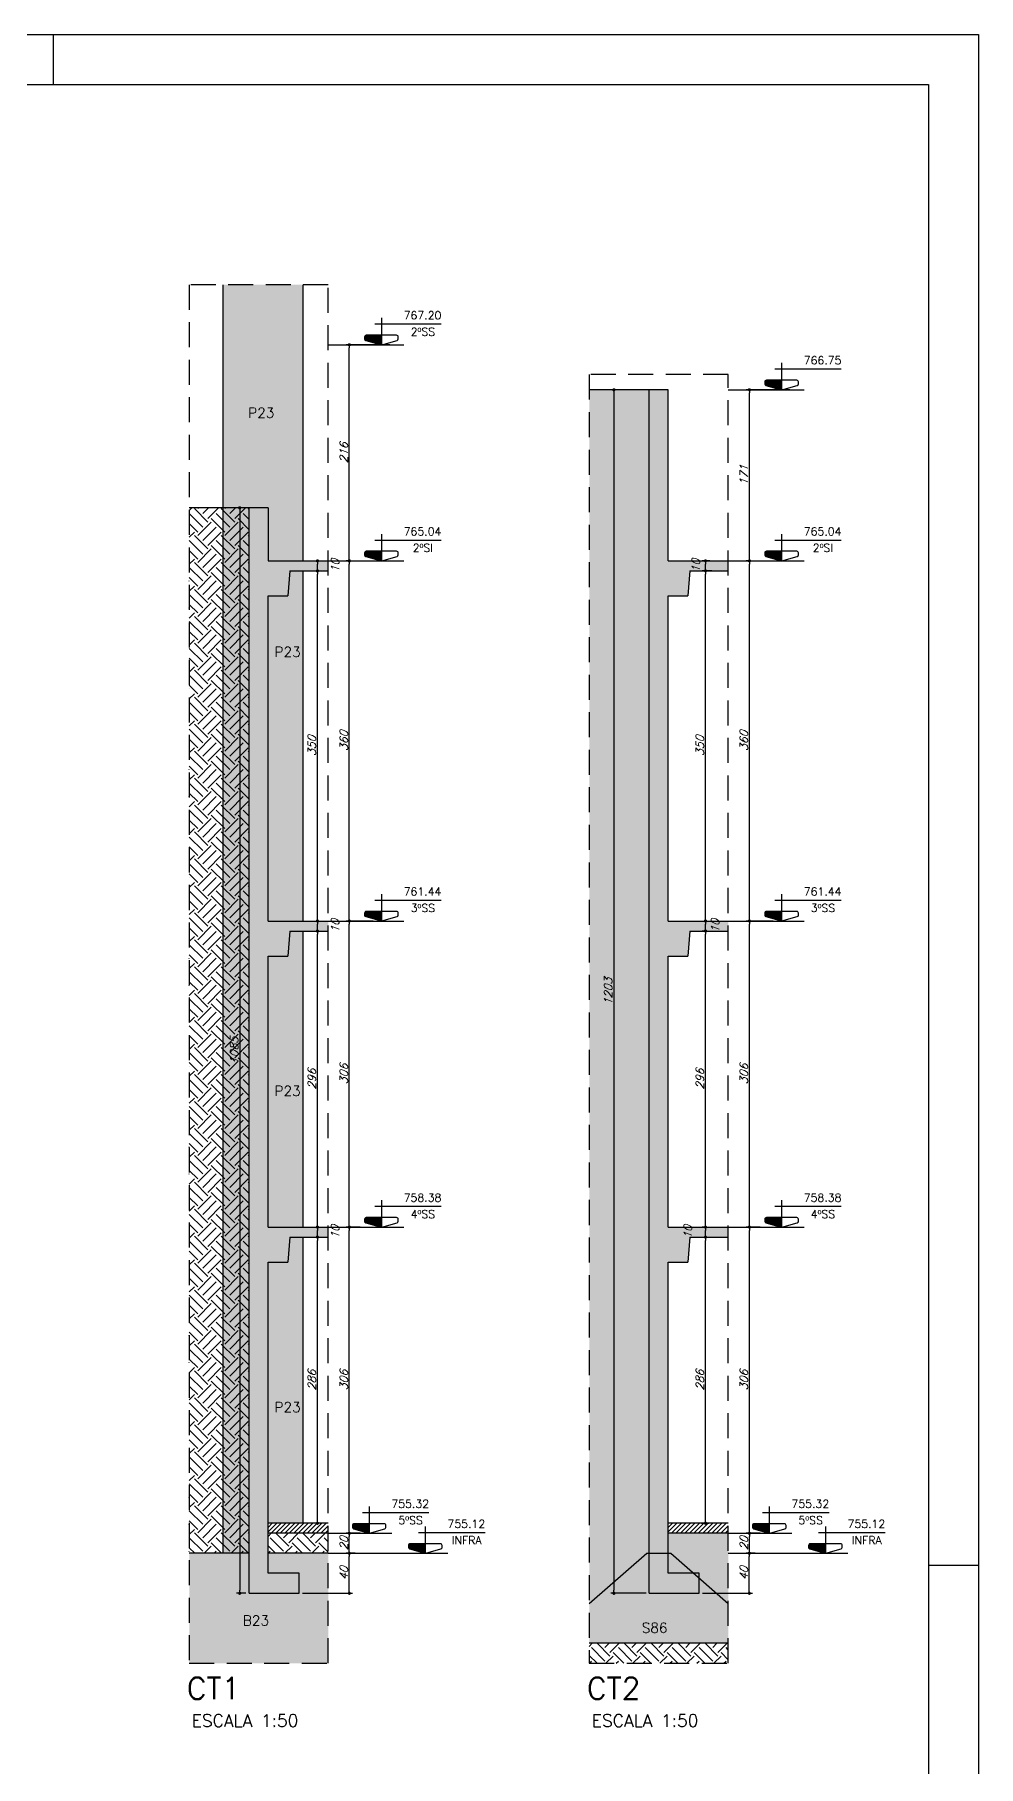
# Model space of a CAD drawing. Header units: millimetres. Extents: x 0 to 8720, y 0 to 4500.
# Drawn here: x 7776 to 8720, y 2769 to 4500 of the extents above; entities that cross this region are included whole.
import ezdxf
from ezdxf.enums import TextEntityAlignment as Align

# ---------------------------------------------------------------- set-up
doc = ezdxf.new("R2010")
doc.units = ezdxf.units.MM
doc.header["$LTSCALE"] = 50
doc.linetypes.add('DASHED', pattern=[0.75, 0.5, -0.25])
for name, color, linetype in [('AR-TEXTO_REGUA 120_1-200', 4, 'Continuous'), ('F-AUX-RED', 1, 'Continuous'), ('F-CORTE', 4, 'Continuous'), ('F-COTAS', 106, 'Continuous'), ('F-EIXOS-DET', 1, 'Continuous'), ('F-MARGEM', 1, 'Continuous'), ('F-NÍVEL-VISTA', 2, 'Continuous'), ('F-SOLIDO-CORTE', 71, 'Continuous'), ('F-TEXTO', 6, 'Continuous'), ('F-TEXTO-YELLOW', 2, 'Continuous'), ('F-VISTA', 2, 'Continuous'), ('F-VISTA SÓLIDO', 254, 'Continuous')]:
    doc.layers.add(name, color=color, linetype=linetype)
doc.styles.add('CP-TEXT-INCL', font='simplex.shx', dxfattribs={"oblique": 20})
doc.styles.add('MCP', font='simplex.shx')
doc.styles.add('REGUA-120-esc1_200', font='simplex.shx', dxfattribs={"height": 0.6})
doc.styles.add('ROMANS', font='simplex.shx')
doc.dimstyles.new('CP-COTAS-50', dxfattribs={"dimscale": 0.64, "dimtxt": 12.5, "dimasz": 5, "dimexe": 5, "dimexo": 5, "dimgap": 2.5, "dimtad": 1, "dimdec": 1, "dimdsep": 46, "dimtxsty": 'CP-TEXT-INCL', "dimblk1": 'DOT', "dimblk2": 'DOT', "dimsah": 1, "dimcen": 9, "dimclrd": 256, "dimclre": 256, "dimclrt": 256, "dimadec": 0, "dimazin": 0, "dimtfac": 1, "dimtdec": 1, "dimtmove": 2, "dimatfit": 3, "dimldrblk": 'DOT', "dimfxl": 5, "dimtolj": 1, "dimarcsym": 0})

# ---------------------------------------------------------------- blocks, each defined once
blk = doc.blocks.new('A0-3L_900')
at = {"layer": 'F-MARGEM', "color": 2}
for p, q in [((155.9, 90), (155.9, 89)), ((173.4, 59.4), (174.4, 59.4))]:
    blk.add_line(p, q, dxfattribs=at)
blk.add_lwpolyline([(0, 0), (0, 90), (174.4, 90), (174.4, 0)], close=True, dxfattribs=at)
at = {"layer": 'F-MARGEM', "color": 7}
blk.add_lwpolyline([(2.5, 89), (173.4, 89), (173.4, 1), (2.5, 1)], close=True, dxfattribs=at)
blk = doc.blocks.new('Nível - Vista')
at = {"layer": 'F-NÍVEL-VISTA'}
blk.add_hatch(color=71, dxfattribs=at).paths.add_polyline_path([(0, 0.238), (-0.38, 0.238, 0.414214), (-0.42, 0.198), (-0.42, 0.148, 0.331206), (-0.391, 0.11), (-0.011, 0.002, 0.072993), (0, 0)])
at = {"layer": 'F-NÍVEL-VISTA', "color": 2}
for p, q in [((-0.168, 0.521), (1.493, 0.521)), ((0, 0.67), (0, 0))]:
    blk.add_line(p, q, dxfattribs=at)
blk.add_lwpolyline([(-0.011, 0.002, 0.146769), (0.011, 0.002), (0.391, 0.11, 0.331206), (0.42, 0.148), (0.42, 0.198, 0.414214), (0.38, 0.238), (-0.38, 0.238, 0.414214), (-0.42, 0.198), (-0.42, 0.148, 0.331206), (-0.391, 0.11), (-0.011, 0.002, 0.146769), (0.011, 0.002)], format="xyb", dxfattribs=at)
at = {"layer": 'F-TEXTO', "color": 3, "style": 'MCP'}
for tag, p in [('NÍVEL', (1.026, 0.636)), ('NÍVEL_DETALHE', (1.02, 0.186))]:
    blk.add_attdef(tag, text='', height=0.2, dxfattribs=at).set_placement(p, align=Align.CENTER)
blk = doc.blocks.new('_DOT')
at = {"color": 0, "linetype": 'ByBlock'}
blk.add_line((-0.5, 0), (-1, 0), dxfattribs=at)
at = {"color": 0, "linetype": 'ByBlock', "const_width": 0.5}
blk.add_lwpolyline([(-0.25, 0, 1), (0.25, 0, 1)], format="xyb", close=True, dxfattribs=at)
blk = doc.blocks.new('*D199')
at = {"layer": 'F-COTAS', "lineweight": -2, "transparency": 16777216}
for p, q in [((8114.9, 3614), (8087.9, 3614)), ((8091.1, 3311.2), (8091.1, 3610.8)), ((8102, 3308), (8087.9, 3308))]:
    blk.add_line(p, q, dxfattribs=at)
at = {"layer": 'F-COTAS', "lineweight": -2, "transparency": 16777216, "xscale": 3.2, "yscale": 3.2, "zscale": 3.2}
for p, rotation in [((8091.1, 3614), 90), ((8091.1, 3308), 270)]:
    blk.add_blockref('_DOT', p, dxfattribs=dict(at, rotation=rotation))
at = {"layer": 'F-COTAS', "transparency": 16777216, "insert": (8085.5, 3461), "char_height": 8, "attachment_point": 5, "rotation": 90, "style": 'CP-TEXT-INCL'}
blk.add_mtext('\\A1;306', dxfattribs=at)
blk = doc.blocks.new('*D200')
at = {"layer": 'F-COTAS', "lineweight": -2, "transparency": 16777216}
for p, q in [((8089.8, 3974), (8087.9, 3974)), ((8091.1, 3617.2), (8091.1, 3970.8)), ((8114.9, 3614), (8087.9, 3614))]:
    blk.add_line(p, q, dxfattribs=at)
at = {"layer": 'F-COTAS', "lineweight": -2, "transparency": 16777216, "xscale": 3.2, "yscale": 3.2, "zscale": 3.2}
for p, rotation in [((8091.1, 3974), 90), ((8091.1, 3614), 270)]:
    blk.add_blockref('_DOT', p, dxfattribs=dict(at, rotation=rotation))
at = {"layer": 'F-COTAS', "transparency": 16777216, "insert": (8085.5, 3794), "char_height": 8, "attachment_point": 5, "rotation": 90, "style": 'CP-TEXT-INCL'}
blk.add_mtext('\\A1;360', dxfattribs=at)
blk = doc.blocks.new('*D201')
at = {"layer": 'F-COTAS', "lineweight": -2, "transparency": 16777216}
for p, q in [((8131.6, 4190), (8087.9, 4190)), ((8091.1, 3977.2), (8091.1, 4186.8)), ((8089.8, 3974), (8087.9, 3974))]:
    blk.add_line(p, q, dxfattribs=at)
at = {"layer": 'F-COTAS', "lineweight": -2, "transparency": 16777216, "xscale": 3.2, "yscale": 3.2, "zscale": 3.2}
for p, rotation in [((8091.1, 4190), 90), ((8091.1, 3974), 270)]:
    blk.add_blockref('_DOT', p, dxfattribs=dict(at, rotation=rotation))
at = {"layer": 'F-COTAS', "transparency": 16777216, "insert": (8085.5, 4082), "char_height": 8, "attachment_point": 5, "rotation": 90, "style": 'CP-TEXT-INCL'}
blk.add_mtext('\\A1;216', dxfattribs=at)
blk = doc.blocks.new('*D197')
at = {"layer": 'F-COTAS', "lineweight": -2, "transparency": 16777216}
for p, q in [((8102, 3308), (8087.9, 3308)), ((8091.1, 3005.2), (8091.1, 3304.8)), ((8102, 3002), (8087.9, 3002))]:
    blk.add_line(p, q, dxfattribs=at)
at = {"layer": 'F-COTAS', "lineweight": -2, "transparency": 16777216, "xscale": 3.2, "yscale": 3.2, "zscale": 3.2}
for p, rotation in [((8091.1, 3308), 90), ((8091.1, 3002), 270)]:
    blk.add_blockref('_DOT', p, dxfattribs=dict(at, rotation=rotation))
at = {"layer": 'F-COTAS', "transparency": 16777216, "insert": (8085.5, 3155), "char_height": 8, "attachment_point": 5, "rotation": 90, "style": 'CP-TEXT-INCL'}
blk.add_mtext('\\A1;306', dxfattribs=at)
blk = doc.blocks.new('*D198')
at = {"layer": 'F-COTAS', "lineweight": -2, "transparency": 16777216}
for p, q in [((8096.8, 3002), (8087.9, 3002)), ((8091.1, 2985.2), (8091.1, 2998.8)), ((8096.8, 2982), (8087.9, 2982))]:
    blk.add_line(p, q, dxfattribs=at)
at = {"layer": 'F-COTAS', "lineweight": -2, "transparency": 16777216, "xscale": 3.2, "yscale": 3.2, "zscale": 3.2}
for p, rotation in [((8091.1, 3002), 90), ((8091.1, 2982), 270)]:
    blk.add_blockref('_DOT', p, dxfattribs=dict(at, rotation=rotation))
at = {"layer": 'F-COTAS', "transparency": 16777216, "insert": (8085.5, 2992), "char_height": 8, "attachment_point": 5, "rotation": 90, "style": 'CP-TEXT-INCL'}
blk.add_mtext('\\A1;20', dxfattribs=at)
blk = doc.blocks.new('*D202')
at = {"layer": 'F-COTAS', "lineweight": -2, "transparency": 16777216}
for p, q in [((8514.9, 3614), (8487.9, 3614)), ((8491.1, 3311.2), (8491.1, 3610.8)), ((8502, 3308), (8487.9, 3308))]:
    blk.add_line(p, q, dxfattribs=at)
at = {"layer": 'F-COTAS', "lineweight": -2, "transparency": 16777216, "xscale": 3.2, "yscale": 3.2, "zscale": 3.2}
for p, rotation in [((8491.1, 3614), 90), ((8491.1, 3308), 270)]:
    blk.add_blockref('_DOT', p, dxfattribs=dict(at, rotation=rotation))
at = {"layer": 'F-COTAS', "transparency": 16777216, "insert": (8485.5, 3461), "char_height": 8, "attachment_point": 5, "rotation": 90, "style": 'CP-TEXT-INCL'}
blk.add_mtext('\\A1;306', dxfattribs=at)
blk = doc.blocks.new('*D203')
at = {"layer": 'F-COTAS', "lineweight": -2, "transparency": 16777216}
for p, q in [((8489.8, 3974), (8487.9, 3974)), ((8491.1, 3617.2), (8491.1, 3970.8)), ((8514.9, 3614), (8487.9, 3614))]:
    blk.add_line(p, q, dxfattribs=at)
at = {"layer": 'F-COTAS', "lineweight": -2, "transparency": 16777216, "xscale": 3.2, "yscale": 3.2, "zscale": 3.2}
for p, rotation in [((8491.1, 3974), 90), ((8491.1, 3614), 270)]:
    blk.add_blockref('_DOT', p, dxfattribs=dict(at, rotation=rotation))
at = {"layer": 'F-COTAS', "transparency": 16777216, "insert": (8485.5, 3794), "char_height": 8, "attachment_point": 5, "rotation": 90, "style": 'CP-TEXT-INCL'}
blk.add_mtext('\\A1;360', dxfattribs=at)
blk = doc.blocks.new('*D204')
at = {"layer": 'F-COTAS', "lineweight": -2, "transparency": 16777216}
for p, q in [((8531.6, 4145), (8487.9, 4145)), ((8491.1, 3977.2), (8491.1, 4141.8)), ((8489.8, 3974), (8487.9, 3974))]:
    blk.add_line(p, q, dxfattribs=at)
at = {"layer": 'F-COTAS', "lineweight": -2, "transparency": 16777216, "xscale": 3.2, "yscale": 3.2, "zscale": 3.2}
for p, rotation in [((8491.1, 4145), 90), ((8491.1, 3974), 270)]:
    blk.add_blockref('_DOT', p, dxfattribs=dict(at, rotation=rotation))
at = {"layer": 'F-COTAS', "transparency": 16777216, "insert": (8485.5, 4059.5), "char_height": 8, "attachment_point": 5, "rotation": 90, "style": 'CP-TEXT-INCL'}
blk.add_mtext('\\A1;171', dxfattribs=at)
blk = doc.blocks.new('*D205')
at = {"layer": 'F-COTAS', "lineweight": -2, "transparency": 16777216}
for p, q in [((8502, 3308), (8487.9, 3308)), ((8491.1, 3005.2), (8491.1, 3304.8)), ((8502, 3002), (8487.9, 3002))]:
    blk.add_line(p, q, dxfattribs=at)
at = {"layer": 'F-COTAS', "lineweight": -2, "transparency": 16777216, "xscale": 3.2, "yscale": 3.2, "zscale": 3.2}
for p, rotation in [((8491.1, 3308), 90), ((8491.1, 3002), 270)]:
    blk.add_blockref('_DOT', p, dxfattribs=dict(at, rotation=rotation))
at = {"layer": 'F-COTAS', "transparency": 16777216, "insert": (8485.5, 3155), "char_height": 8, "attachment_point": 5, "rotation": 90, "style": 'CP-TEXT-INCL'}
blk.add_mtext('\\A1;306', dxfattribs=at)
blk = doc.blocks.new('*D206')
at = {"layer": 'F-COTAS', "lineweight": -2, "transparency": 16777216}
for p, q in [((8496.8, 3002), (8487.9, 3002)), ((8491.1, 2985.2), (8491.1, 2998.8)), ((8496.8, 2982), (8487.9, 2982))]:
    blk.add_line(p, q, dxfattribs=at)
at = {"layer": 'F-COTAS', "lineweight": -2, "transparency": 16777216, "xscale": 3.2, "yscale": 3.2, "zscale": 3.2}
for p, rotation in [((8491.1, 3002), 90), ((8491.1, 2982), 270)]:
    blk.add_blockref('_DOT', p, dxfattribs=dict(at, rotation=rotation))
at = {"layer": 'F-COTAS', "transparency": 16777216, "insert": (8485.5, 2992), "char_height": 8, "attachment_point": 5, "rotation": 90, "style": 'CP-TEXT-INCL'}
blk.add_mtext('\\A1;20', dxfattribs=at)
blk = doc.blocks.new('*D222')
at = {"layer": 'F-COTAS', "lineweight": -2, "transparency": 16777216}
for p, q in [((8059.2, 3015.2), (8059.2, 3294.8)), ((8061.8, 3298), (8062.4, 3298)), ((8061.8, 3012), (8062.4, 3012))]:
    blk.add_line(p, q, dxfattribs=at)
at = {"layer": 'F-COTAS', "lineweight": -2, "transparency": 16777216, "xscale": 3.2, "yscale": 3.2, "zscale": 3.2}
for p, rotation in [((8059.2, 3298), 90), ((8059.2, 3012), 270)]:
    blk.add_blockref('_DOT', p, dxfattribs=dict(at, rotation=rotation))
at = {"layer": 'F-COTAS', "transparency": 16777216, "insert": (8053.6, 3155), "char_height": 8, "attachment_point": 5, "rotation": 90, "style": 'CP-TEXT-INCL'}
blk.add_mtext('\\A1;286', dxfattribs=at)
blk = doc.blocks.new('*D223')
at = {"layer": 'F-COTAS', "lineweight": -2, "transparency": 16777216}
for p, q in [((8059.2, 3301.2), (8059.2, 3304.8)), ((8061.8, 3298), (8062.4, 3298))]:
    blk.add_line(p, q, dxfattribs=at)
at = {"layer": 'F-COTAS', "lineweight": -2, "transparency": 16777216, "xscale": 3.2, "yscale": 3.2, "zscale": 3.2}
for p, rotation in [((8059.2, 3308), 90), ((8059.2, 3298), 270)]:
    blk.add_blockref('_DOT', p, dxfattribs=dict(at, rotation=rotation))
at = {"layer": 'F-COTAS', "transparency": 16777216, "insert": (8076.8, 3303), "char_height": 8, "attachment_point": 5, "rotation": 90, "style": 'CP-TEXT-INCL'}
blk.add_mtext('\\A1;10', dxfattribs=at)
blk = doc.blocks.new('*D224')
at = {"layer": 'F-COTAS', "lineweight": -2, "transparency": 16777216}
blk.add_line((8059.2, 3311.2), (8059.2, 3600.8), dxfattribs=at)
at = {"layer": 'F-COTAS', "lineweight": -2, "transparency": 16777216, "xscale": 3.2, "yscale": 3.2, "zscale": 3.2}
for p, rotation in [((8059.2, 3604), 90), ((8059.2, 3308), 270)]:
    blk.add_blockref('_DOT', p, dxfattribs=dict(at, rotation=rotation))
at = {"layer": 'F-COTAS', "transparency": 16777216, "insert": (8053.6, 3456), "char_height": 8, "attachment_point": 5, "rotation": 90, "style": 'CP-TEXT-INCL'}
blk.add_mtext('\\A1;296', dxfattribs=at)
blk = doc.blocks.new('*D225')
at = {"layer": 'F-COTAS', "lineweight": -2, "transparency": 16777216}
blk.add_line((8059.2, 3607.2), (8059.2, 3610.8), dxfattribs=at)
at = {"layer": 'F-COTAS', "lineweight": -2, "transparency": 16777216, "xscale": 3.2, "yscale": 3.2, "zscale": 3.2}
for p, rotation in [((8059.2, 3614), 90), ((8059.2, 3604), 270)]:
    blk.add_blockref('_DOT', p, dxfattribs=dict(at, rotation=rotation))
at = {"layer": 'F-COTAS', "transparency": 16777216, "insert": (8076.8, 3609), "char_height": 8, "attachment_point": 5, "rotation": 90, "style": 'CP-TEXT-INCL'}
blk.add_mtext('\\A1;10', dxfattribs=at)
blk = doc.blocks.new('*D226')
at = {"layer": 'F-COTAS', "lineweight": -2, "transparency": 16777216}
for p, q in [((8054, 3964), (8062.4, 3964)), ((8059.2, 3617.2), (8059.2, 3960.8))]:
    blk.add_line(p, q, dxfattribs=at)
at = {"layer": 'F-COTAS', "lineweight": -2, "transparency": 16777216, "xscale": 3.2, "yscale": 3.2, "zscale": 3.2}
for p, rotation in [((8059.2, 3964), 90), ((8059.2, 3614), 270)]:
    blk.add_blockref('_DOT', p, dxfattribs=dict(at, rotation=rotation))
at = {"layer": 'F-COTAS', "transparency": 16777216, "insert": (8053.6, 3789), "char_height": 8, "attachment_point": 5, "rotation": 90, "style": 'CP-TEXT-INCL'}
blk.add_mtext('\\A1;350', dxfattribs=at)
blk = doc.blocks.new('*D227')
at = {"layer": 'F-COTAS', "lineweight": -2, "transparency": 16777216}
for p, q in [((8054, 3964), (8062.4, 3964)), ((8059.2, 3967.2), (8059.2, 3970.8))]:
    blk.add_line(p, q, dxfattribs=at)
at = {"layer": 'F-COTAS', "lineweight": -2, "transparency": 16777216, "xscale": 3.2, "yscale": 3.2, "zscale": 3.2}
for p, rotation in [((8059.2, 3974), 90), ((8059.2, 3964), 270)]:
    blk.add_blockref('_DOT', p, dxfattribs=dict(at, rotation=rotation))
at = {"layer": 'F-COTAS', "transparency": 16777216, "insert": (8076.8, 3969), "char_height": 8, "attachment_point": 5, "rotation": 90, "style": 'CP-TEXT-INCL'}
blk.add_mtext('\\A1;10', dxfattribs=at)
blk = doc.blocks.new('*D228')
at = {"layer": 'F-COTAS', "lineweight": -2, "transparency": 16777216}
for p, q in [((7987.8, 4027), (7978.3, 4027)), ((7981.5, 4023.8), (7981.5, 2945.2)), ((7987.8, 2942), (7978.3, 2942))]:
    blk.add_line(p, q, dxfattribs=at)
at = {"layer": 'F-COTAS', "lineweight": -2, "transparency": 16777216, "xscale": 3.2, "yscale": 3.2, "zscale": 3.2}
for p, rotation in [((7981.5, 4027), 90), ((7981.5, 2942), 270)]:
    blk.add_blockref('_DOT', p, dxfattribs=dict(at, rotation=rotation))
at = {"layer": 'F-COTAS', "transparency": 16777216, "insert": (7975.9, 3484.5), "char_height": 8, "attachment_point": 5, "rotation": 90, "style": 'CP-TEXT-INCL'}
blk.add_mtext('\\A1;1085', dxfattribs=at)
blk = doc.blocks.new('*D229')
at = {"layer": 'F-COTAS', "lineweight": -2, "transparency": 16777216}
for p, q in [((8387.8, 4145), (8352.4, 4145)), ((8355.6, 4141.8), (8355.6, 2945.2)), ((8387.8, 2942), (8352.4, 2942))]:
    blk.add_line(p, q, dxfattribs=at)
at = {"layer": 'F-COTAS', "lineweight": -2, "transparency": 16777216, "xscale": 3.2, "yscale": 3.2, "zscale": 3.2}
for p, rotation in [((8355.6, 4145), 90), ((8355.6, 2942), 270)]:
    blk.add_blockref('_DOT', p, dxfattribs=dict(at, rotation=rotation))
at = {"layer": 'F-COTAS', "transparency": 16777216, "insert": (8350, 3543.5), "char_height": 8, "attachment_point": 5, "rotation": 90, "style": 'CP-TEXT-INCL'}
blk.add_mtext('\\A1;1203', dxfattribs=at)
blk = doc.blocks.new('*D233')
at = {"layer": 'F-COTAS', "lineweight": -2, "transparency": 16777216}
for p, q in [((8443.2, 3298), (8450.4, 3298)), ((8447.2, 3015.2), (8447.2, 3294.8)), ((8443.2, 3012), (8450.4, 3012))]:
    blk.add_line(p, q, dxfattribs=at)
at = {"layer": 'F-COTAS', "lineweight": -2, "transparency": 16777216, "xscale": 3.2, "yscale": 3.2, "zscale": 3.2}
for p, rotation in [((8447.2, 3298), 90), ((8447.2, 3012), 270)]:
    blk.add_blockref('_DOT', p, dxfattribs=dict(at, rotation=rotation))
at = {"layer": 'F-COTAS', "transparency": 16777216, "insert": (8441.6, 3155), "char_height": 8, "attachment_point": 5, "rotation": 90, "style": 'CP-TEXT-INCL'}
blk.add_mtext('\\A1;286', dxfattribs=at)
blk = doc.blocks.new('*D234')
at = {"layer": 'F-COTAS', "lineweight": -2, "transparency": 16777216}
for p, q in [((8448.4, 3308), (8444, 3308)), ((8443.2, 3298), (8450.4, 3298)), ((8447.2, 3301.2), (8447.2, 3304.8))]:
    blk.add_line(p, q, dxfattribs=at)
at = {"layer": 'F-COTAS', "lineweight": -2, "transparency": 16777216, "xscale": 3.2, "yscale": 3.2, "zscale": 3.2}
for p, rotation in [((8447.2, 3308), 90), ((8447.2, 3298), 270)]:
    blk.add_blockref('_DOT', p, dxfattribs=dict(at, rotation=rotation))
at = {"layer": 'F-COTAS', "transparency": 16777216, "insert": (8429.6, 3303), "char_height": 8, "attachment_point": 5, "rotation": 90, "style": 'CP-TEXT-INCL'}
blk.add_mtext('\\A1;10', dxfattribs=at)
blk = doc.blocks.new('*D235')
at = {"layer": 'F-COTAS', "lineweight": -2, "transparency": 16777216}
for p, q in [((8447.6, 3604), (8444, 3604)), ((8447.2, 3311.2), (8447.2, 3600.8)), ((8448.4, 3308), (8444, 3308))]:
    blk.add_line(p, q, dxfattribs=at)
at = {"layer": 'F-COTAS', "lineweight": -2, "transparency": 16777216, "xscale": 3.2, "yscale": 3.2, "zscale": 3.2}
for p, rotation in [((8447.2, 3604), 90), ((8447.2, 3308), 270)]:
    blk.add_blockref('_DOT', p, dxfattribs=dict(at, rotation=rotation))
at = {"layer": 'F-COTAS', "transparency": 16777216, "insert": (8441.6, 3456), "char_height": 8, "attachment_point": 5, "rotation": 90, "style": 'CP-TEXT-INCL'}
blk.add_mtext('\\A1;296', dxfattribs=at)
blk = doc.blocks.new('*D236')
at = {"layer": 'F-COTAS', "lineweight": -2, "transparency": 16777216}
for p, q in [((8447.6, 3604), (8444, 3604)), ((8447.2, 3607.2), (8447.2, 3610.8))]:
    blk.add_line(p, q, dxfattribs=at)
at = {"layer": 'F-COTAS', "lineweight": -2, "transparency": 16777216, "xscale": 3.2, "yscale": 3.2, "zscale": 3.2}
for p, rotation in [((8447.2, 3614), 90), ((8447.2, 3604), 270)]:
    blk.add_blockref('_DOT', p, dxfattribs=dict(at, rotation=rotation))
at = {"layer": 'F-COTAS', "transparency": 16777216, "insert": (8456.8, 3609), "char_height": 8, "attachment_point": 5, "rotation": 90, "style": 'CP-TEXT-INCL'}
blk.add_mtext('\\A1;10', dxfattribs=at)
blk = doc.blocks.new('*D237')
at = {"layer": 'F-COTAS', "lineweight": -2, "transparency": 16777216}
for p, q in [((8453.5, 3964), (8444, 3964)), ((8447.2, 3617.2), (8447.2, 3960.8))]:
    blk.add_line(p, q, dxfattribs=at)
at = {"layer": 'F-COTAS', "lineweight": -2, "transparency": 16777216, "xscale": 3.2, "yscale": 3.2, "zscale": 3.2}
for p, rotation in [((8447.2, 3964), 90), ((8447.2, 3614), 270)]:
    blk.add_blockref('_DOT', p, dxfattribs=dict(at, rotation=rotation))
at = {"layer": 'F-COTAS', "transparency": 16777216, "insert": (8441.6, 3789), "char_height": 8, "attachment_point": 5, "rotation": 90, "style": 'CP-TEXT-INCL'}
blk.add_mtext('\\A1;350', dxfattribs=at)
blk = doc.blocks.new('*D238')
at = {"layer": 'F-COTAS', "lineweight": -2, "transparency": 16777216}
for p, q in [((8451.5, 3974), (8444, 3974)), ((8453.5, 3964), (8444, 3964)), ((8447.2, 3967.2), (8447.2, 3970.8))]:
    blk.add_line(p, q, dxfattribs=at)
at = {"layer": 'F-COTAS', "lineweight": -2, "transparency": 16777216, "xscale": 3.2, "yscale": 3.2, "zscale": 3.2}
for p, rotation in [((8447.2, 3974), 90), ((8447.2, 3964), 270)]:
    blk.add_blockref('_DOT', p, dxfattribs=dict(at, rotation=rotation))
at = {"layer": 'F-COTAS', "transparency": 16777216, "insert": (8437.6, 3969), "char_height": 8, "attachment_point": 5, "rotation": 90, "style": 'CP-TEXT-INCL'}
blk.add_mtext('\\A1;10', dxfattribs=at)
blk = doc.blocks.new('*D257')
at = {"layer": 'F-COTAS', "lineweight": -2, "transparency": 16777216}
for p, q in [((8081.3, 2982), (8094.3, 2982)), ((8091.1, 2945.2), (8091.1, 2978.8)), ((8044.2, 2942), (8094.3, 2942))]:
    blk.add_line(p, q, dxfattribs=at)
at = {"layer": 'F-COTAS', "lineweight": -2, "transparency": 16777216, "xscale": 3.2, "yscale": 3.2, "zscale": 3.2}
for p, rotation in [((8091.1, 2982), 90), ((8091.1, 2942), 270)]:
    blk.add_blockref('_DOT', p, dxfattribs=dict(at, rotation=rotation))
at = {"layer": 'F-COTAS', "transparency": 16777216, "insert": (8085.5, 2962), "char_height": 8, "attachment_point": 5, "rotation": 90, "style": 'CP-TEXT-INCL'}
blk.add_mtext('\\A1;40', dxfattribs=at)
blk = doc.blocks.new('*D258')
at = {"layer": 'F-COTAS', "lineweight": -2, "transparency": 16777216}
for p, q in [((8472, 2982), (8494.2, 2982)), ((8491, 2945.2), (8491, 2978.8)), ((8444.2, 2942), (8494.2, 2942))]:
    blk.add_line(p, q, dxfattribs=at)
at = {"layer": 'F-COTAS', "lineweight": -2, "transparency": 16777216, "xscale": 3.2, "yscale": 3.2, "zscale": 3.2}
for p, rotation in [((8491, 2982), 90), ((8491, 2942), 270)]:
    blk.add_blockref('_DOT', p, dxfattribs=dict(at, rotation=rotation))
at = {"layer": 'F-COTAS', "transparency": 16777216, "insert": (8485.4, 2962), "char_height": 8, "attachment_point": 5, "rotation": 90, "style": 'CP-TEXT-INCL'}
blk.add_mtext('\\A1;40', dxfattribs=at)

msp = doc.modelspace()

# ---------------------------------------------------------------- hatches: boundary and pattern name
at = {"layer": 'F-AUX-RED'}
h = msp.add_hatch(dxfattribs=at)
h.set_pattern_fill('EARTH', color=256, scale=3, angle=45)
h.set_pattern_definition([(45, (-2453.621, 460.005), (0, 26.940768), [19.05, -19.05]), (45, (-2458.673, 465.056), (0, 26.940768), [19.05, -19.05]), (45, (-2463.724, 470.108), (0, 26.940768), [19.05, -19.05]), (135, (-2463.724, 473.475), (-26.940768, 0), [19.05, -19.05]), (135, (-2458.673, 478.527), (-26.940768, 0), [19.05, -19.05]), (135, (-2453.621, 483.578), (-26.940768, 0), [19.05, -19.05])])
h.paths.add_polyline_path([(8410, 2982), (8412.5, 2982), (8470, 2931.8), (8470, 3002), (8410, 3002)])
h.paths.add_polyline_path([(8391, 2932), (8391, 2931.99), (8410, 2931.99), (8410, 2932)])
h.paths.add_polyline_path([(8331, 2931.8), (8388.5, 2982), (8391, 2982), (8391, 4145), (8331, 4145)])
h = msp.add_hatch(dxfattribs=at)
h.set_pattern_fill('EARTH', color=256, scale=3, angle=45)
h.set_pattern_definition([(45, (-2853.621, 460.005), (0, 26.940768), [19.05, -19.05]), (45, (-2858.673, 465.056), (0, 26.940768), [19.05, -19.05]), (45, (-2863.724, 470.108), (0, 26.940768), [19.05, -19.05]), (135, (-2863.724, 473.475), (-26.940768, 0), [19.05, -19.05]), (135, (-2858.673, 478.527), (-26.940768, 0), [19.05, -19.05]), (135, (-2853.621, 483.578), (-26.940768, 0), [19.05, -19.05])])
h.paths.add_polyline_path([(8010, 2982), (8070, 2982), (8070, 3002), (8010, 3002)])
h.paths.add_polyline_path([(7991, 2982), (7991, 4027), (7931, 4027), (7931, 2982)])
h = msp.add_hatch(dxfattribs=at)
h.set_pattern_fill('ANSI31', color=256)
h.set_pattern_definition([(45, (-2853.6215, 460.005), (-2.245064, 2.245064), [])])
h.paths.add_polyline_path([(8010, 3012), (8010, 3002), (8070, 3002), (8070, 3012)])
h = msp.add_hatch(dxfattribs=at)
h.set_pattern_fill('ANSI31', color=256)
h.set_pattern_definition([(45, (-2453.6215, 460.005), (-2.245064, 2.245064), [])])
h.paths.add_polyline_path([(8470, 3012), (8410, 3012), (8410, 3002), (8470, 3002)])
h = msp.add_hatch(dxfattribs=at)
h.set_pattern_fill('EARTH', color=256, scale=3, angle=45)
h.paths.add_polyline_path([(8470, 2872), (8470, 2892), (8331, 2892), (8331, 2872)])
at = {"layer": 'F-SOLIDO-CORTE'}
h = msp.add_hatch(color=256, dxfattribs=at)
h.dxf.hatch_style = 1
h.paths.add_polyline_path([(8429.5, 3273), (8431.5, 3298), (8470, 3298), (8470, 3308), (8410, 3308), (8410, 3579), (8429.5, 3579), (8431.5, 3604), (8470, 3604), (8470, 3614), (8410, 3614), (8410, 3939), (8429.5, 3939), (8431.5, 3964), (8470, 3964), (8470, 3974), (8410, 3974), (8410, 4145), (8391, 4145), (8391, 2942), (8441, 2942), (8441, 2962), (8410, 2962), (8410, 3273)])
h = msp.add_hatch(color=256, dxfattribs=at)
h.dxf.hatch_style = 1
h.paths.add_polyline_path([(7991, 2942), (8041, 2942), (8041, 2962), (8010, 2962), (8010, 3273), (8029.5, 3273), (8031.5, 3298), (8070, 3298), (8070, 3308), (8010, 3308), (8010, 3579), (8029.5, 3579), (8031.5, 3604), (8070, 3604), (8070, 3614), (8010, 3614), (8010, 3939), (8029.5, 3939), (8031.5, 3964), (8070, 3964), (8070, 3974), (8010, 3974), (8010, 4027), (7991, 4027)])
at = {"layer": 'F-VISTA SÓLIDO'}
h = msp.add_hatch(color=256, dxfattribs=at)
h.dxf.hatch_style = 1
h.paths.add_polyline_path([(7965, 2982), (7991, 2982), (7991, 3974), (8010, 3974), (8045, 3974), (8045, 4250), (7965, 4250)])
h.paths.add_polyline_path([(8010, 3614), (8045, 3614), (8045, 3964), (8031.5, 3964), (8029.5, 3939), (8010, 3939)], flags=17)
h.paths.add_polyline_path([(8045, 3604), (8031.5, 3604), (8029.5, 3579), (8010, 3579), (8010, 3308), (8045, 3308)], flags=17)
h.paths.add_polyline_path([(8045, 3298), (8031.5, 3298), (8029.5, 3273), (8010, 3273), (8010, 3012), (8045, 3012)], flags=17)
h = msp.add_hatch(color=256, dxfattribs=at)
h.dxf.hatch_style = 1
h.paths.add_polyline_path([(8070, 2982), (8010, 2982), (8010, 2962), (8041, 2962), (8041, 2942), (8010, 2942), (7991, 2942), (7991, 2982), (7931, 2982), (7931, 2872), (8070, 2872)])
h = msp.add_hatch(color=256, dxfattribs=at)
h.dxf.hatch_style = 1
h.paths.add_polyline_path([(8380.96, 2900.04), (8411.2, 2900.04), (8411.2, 2915.04), (8380.96, 2915.04)], flags=24)
h.paths.add_polyline_path([(8441, 2957.12), (8441, 2942), (8391, 2942), (8391, 2982), (8388.5, 2982), (8331, 2931.8), (8331, 2892), (8470, 2892), (8470, 2931.8)])
h.paths.add_polyline_path([(8410, 2962), (8435.41, 2962), (8412.5, 2982), (8410, 2982)])

# ---------------------------------------------------------------- linework, layer by layer
at = {"layer": 'F-AUX-RED', "linetype": 'DASHED'}
for points in [[(7931, 4250), (7931, 2872), (8070, 2872), (8070, 4250)], [(8331, 4160.13), (8331, 2872), (8470, 2872), (8470, 4160.13)]]:
    msp.add_lwpolyline(points, close=True, dxfattribs=at)
at = {"layer": 'F-AUX-RED'}
for points in [[(8391, 4145), (8331, 4145)], [(7991, 4027), (7931, 4027)], [(8070, 3012), (8010, 3012)], [(8470, 3012), (8410, 3012)], [(8070, 3002), (8010, 3002)], [(8470, 3002), (8410, 3002)]]:
    msp.add_lwpolyline(points, dxfattribs=at)
at = {"layer": 'F-CORTE'}
for points in [[(8391, 2942), (8391, 4145)], [(8410, 4145), (8391, 4145)], [(8410, 3974), (8410, 4145)], [(7991, 2942), (7991, 4027)], [(8010, 4027), (7991, 4027)], [(8010, 4027), (8010, 3974), (8070, 3974)], [(8010, 3974), (8010, 3974)], [(8031.5, 3964), (8029.5, 3939), (8029.5, 3939)], [(8031.5, 3964), (8070, 3964)], [(8410, 3974), (8470, 3974)], [(8431.5, 3964), (8429.5, 3939), (8429.5, 3939)], [(8431.5, 3964), (8470, 3964)], [(8010, 3939), (8029.5, 3939)], [(8010, 3614), (8010, 3939)], [(8410, 3939), (8429.5, 3939)], [(8410, 3614), (8410, 3939)], [(8010, 3614), (8070, 3614)], [(8031.5, 3604), (8029.5, 3579), (8029.5, 3579)], [(8031.5, 3604), (8070, 3604)], [(8410, 3614), (8470, 3614)], [(8431.5, 3604), (8429.5, 3579), (8429.5, 3579)], [(8431.5, 3604), (8470, 3604)], [(8010, 3579), (8029.5, 3579)], [(8010, 3308), (8010, 3579)], [(8410, 3579), (8429.5, 3579)], [(8410, 3308), (8410, 3579)], [(8010, 3308), (8070, 3308)], [(8410, 3308), (8470, 3308)], [(8031.5, 3298), (8029.5, 3273), (8029.5, 3273)], [(8031.5, 3298), (8070, 3298)], [(8431.5, 3298), (8429.5, 3273), (8429.5, 3273)], [(8431.5, 3298), (8470, 3298)], [(8010, 2962), (8010, 3273)], [(8010, 3273), (8029.5, 3273)], [(8410, 2962), (8410, 3273)], [(8410, 3273), (8429.5, 3273)], [(8010, 2942), (8041, 2942), (8041, 2962), (8010, 2962)], [(8410, 2942), (8441, 2942), (8441, 2962), (8410, 2962)], [(7991, 2942), (8010, 2942)], [(8391, 2942), (8410, 2942)]]:
    msp.add_lwpolyline(points, dxfattribs=at)
at = {"layer": 'F-EIXOS-DET', "color": 1, "ltscale": 5}
for points in [[(8070, 4190), (8145.73, 4190)], [(8470, 4145), (8545.73, 4145)], [(8070, 3974), (8145.73, 3974)], [(8470, 3974), (8545.73, 3974)], [(8070, 3614), (8145.73, 3614)], [(8470, 3614), (8545.73, 3614)], [(8070, 3308), (8145.73, 3308)], [(8470, 3308), (8545.73, 3308)], [(8070, 3002), (8133.45, 3002)], [(8470, 3002), (8533.45, 3002)], [(8070, 2982), (8189.53, 2982)], [(8470, 2982), (8589.53, 2982)]]:
    msp.add_lwpolyline(points, dxfattribs=at)
at = {"layer": 'F-VISTA'}
for p, q in [((7965, 2982), (7965, 4250)), ((8045, 3974), (8045, 4250)), ((8045, 3614), (8045, 3964)), ((8045, 3308), (8045, 3604)), ((8045, 3012), (8045, 3298))]:
    msp.add_line(p, q, dxfattribs=at)
for points in [[(7991, 2982), (7931, 2982)], [(8070, 2982), (8010, 2982)], [(8331, 2931.8), (8388.5, 2982), (8412.5, 2982), (8470, 2931.8)], [(8470, 2892), (8331, 2892)]]:
    msp.add_lwpolyline(points, dxfattribs=at)

# ---------------------------------------------------------------- block references
at = {"layer": 'F-MARGEM', "xscale": 50, "yscale": 50, "zscale": 50}
msp.add_blockref('A0-3L_900', (0, 0), dxfattribs=at)
at = {"layer": 'F-NÍVEL-VISTA', "linetype": 'Continuous', "xscale": 40, "yscale": 40, "zscale": 40}
for p, values in [((8123.23, 4190), {'NÍVEL': '767.20'}), ((8523.23, 4145), {'NÍVEL': '766.75'}), ((8123.23, 3974), {'NÍVEL': '765.04'}), ((8523.23, 3974), {'NÍVEL': '765.04'}), ((8123.23, 3614), {'NÍVEL': '761.44'}), ((8523.23, 3614), {'NÍVEL': '761.44'}), ((8123.23, 3308), {'NÍVEL': '758.38'}), ((8523.23, 3308), {'NÍVEL': '758.38'}), ((8110.95, 3002), {'NÍVEL': '755.32'}), ((8510.95, 3002), {'NÍVEL': '755.32'}), ((8167.03, 2982), {'NÍVEL': '755.12'}), ((8567.03, 2982), {'NÍVEL': '755.12'})]:
    msp.add_blockref('Nível - Vista', p, dxfattribs=at).add_auto_attribs(values)

# ---------------------------------------------------------------- texts
at = {"layer": 'AR-TEXTO_REGUA 120_1-200', "color": 2, "style": 'REGUA-120-esc1_200'}
for p in [(7933.53, 2808.5), (7933.53, 2808.5), (8333.53, 2808.5), (8333.53, 2808.5)]:
    msp.add_text('ESCALA 1:50', height=12.5, dxfattribs=at).set_placement(p)
at = {"layer": 'F-TEXTO', "color": 3, "style": 'MCP'}
for s, p in [('2ºSS', (8164.62, 4199.01)), ('2ºSI', (8164.62, 3983.01)), ('2ºSI', (8564.62, 3983.01)), ('3ºSS', (8164.62, 3623.01)), ('3ºSS', (8564.62, 3623.01)), ('4ºSS', (8164.62, 3317.01)), ('4ºSS', (8564.62, 3317.01)), ('5ºSS', (8152.34, 3011.01)), ('5ºSS', (8552.34, 3011.01)), ('INFRA', (8208.42, 2991.01)), ('INFRA', (8608.42, 2991.01))]:
    msp.add_text(s, height=8, dxfattribs=at).set_placement(p, align=Align.CENTER)
at = {"layer": 'F-TEXTO', "style": 'ROMANS'}
for s, p in [('CT1', (7928.69, 2836.11)), ('CT2', (8328.69, 2836.11))]:
    msp.add_text(s, height=21.875, dxfattribs=at).set_placement(p)
at = {"layer": 'F-TEXTO-YELLOW', "style": 'MCP'}
for s, p in [('B23', (7984.61, 2909.77)), ('S86', (8383.46, 2902.54))]:
    msp.add_text(s, height=10, dxfattribs=at).set_placement(p)
at = {"layer": 'F-TEXTO-YELLOW', "char_height": 10, "attachment_point": 5, "style": 'MCP'}
for insert in [(8003.07, 4121.99), (8029.35, 3882.95), (8029.35, 3444.1), (8029.35, 3128.06)]:
    msp.add_mtext_dynamic_manual_height_columns('P23', width=110.244, gutter_width=12.5, heights=[0], dxfattribs=dict(at, insert=insert))

# ---------------------------------------------------------------- dimensions: what is measured, and where the dimension line sits
at = {"layer": 'F-COTAS'}
for base, p1, p2, picture, middle in [((8091.06, 4190), (8092.97, 3974), (8134.79, 4190), '*D201', (8085.46, 4082)), ((8355.65, 2941.99), (8391, 4145), (8391, 2941.99), '*D229', (8350.05, 3543.49)), ((8491.06, 4145), (8492.97, 3974), (8534.79, 4145), '*D204', (8485.46, 4059.5)), ((7981.46, 2942), (7991, 4027), (7991, 2942), '*D228', (7975.86, 3484.5)), ((8059.25, 3964), (8059.25, 3614), (8050.75, 3964), '*D226', (8053.65, 3789)), ((8059.25, 3974), (8050.75, 3964), (8059.25, 3974), '*D227', (8076.85, 3969)), ((8091.06, 3974), (8118.07, 3614), (8092.97, 3974), '*D200', (8085.46, 3794)), ((8447.19, 3974), (8456.69, 3964), (8454.7, 3974), '*D238', (8437.59, 3969)), ((8447.19, 3964), (8447.19, 3614), (8456.69, 3964), '*D237', (8441.59, 3789)), ((8491.06, 3974), (8518.07, 3614), (8492.97, 3974), '*D203', (8485.46, 3794)), ((8059.25, 3604), (8059.25, 3308), (8059.25, 3604), '*D224', (8053.65, 3456)), ((8059.25, 3614), (8059.25, 3604), (8059.25, 3614), '*D225', (8076.85, 3609)), ((8091.06, 3614), (8105.19, 3308), (8118.07, 3614), '*D199', (8085.46, 3461)), ((8447.19, 3604), (8451.65, 3308), (8450.75, 3604), '*D235', (8441.59, 3456)), ((8447.19, 3614), (8450.75, 3604), (8447.19, 3614), '*D236', (8456.79, 3609)), ((8491.06, 3614), (8505.19, 3308), (8518.07, 3614), '*D202', (8485.46, 3461)), ((8059.25, 3308), (8058.58, 3298), (8059.25, 3308), '*D223', (8076.85, 3303)), ((8091.06, 3308), (8105.19, 3002), (8105.19, 3308), '*D197', (8085.46, 3155)), ((8447.19, 3308), (8440, 3298), (8451.65, 3308), '*D234', (8429.59, 3303)), ((8491.06, 3308), (8505.19, 3002), (8505.19, 3308), '*D205', (8485.46, 3155)), ((8059.25, 3298), (8058.58, 3012), (8058.58, 3298), '*D222', (8053.65, 3155)), ((8447.19, 3298), (8440, 3012), (8440, 3298), '*D233', (8441.59, 3155)), ((8091.06, 3002), (8099.98, 2982), (8099.98, 3002), '*D198', (8085.46, 2992)), ((8491.06, 3002), (8499.98, 2982), (8499.98, 3002), '*D206', (8485.46, 2992)), ((8091.06, 2982), (8041, 2942), (8078.06, 2982), '*D257', (8085.46, 2962)), ((8490.99, 2982), (8441, 2942), (8468.84, 2982), '*D258', (8485.39, 2962))]:
    dim = msp.add_linear_dim(base=base, p1=p1, p2=p2, angle=90, dimstyle='CP-COTAS-50', dxfattribs=at)
    dim.commit()
    dim.dimension.update_dxf_attribs({"geometry": picture, "text_midpoint": middle})

doc.saveas('drawing.dxf')
